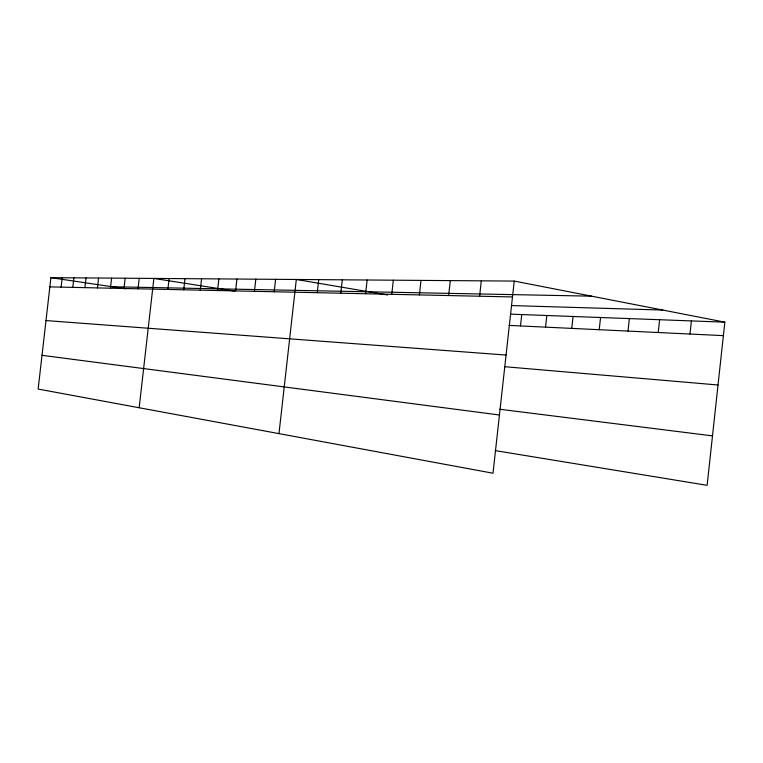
<?xml version="1.0" encoding="UTF-8"?>
<svg xmlns="http://www.w3.org/2000/svg" width="763" height="763" viewBox="0 0 763 763"><rect width="100%" height="100%" fill="white"/><g stroke="black" fill="none" stroke-linecap="round" stroke-linejoin="round"><path stroke-width="1.14" d="M571.764 328.395L573.07 316.492M599.213 329.711L600.557 317.513M628.006 331.085L629.37 318.6M658.221 332.525L659.614 319.726M689.971 334.041L691.402 320.918M514.243 281.08L493.003 473.232L38.15 389.063L50.911 277.675L514.243 281.08L724.85 322.167L707.12 485.325L495.225 450.609M365.601 293.745L367.137 280.002M391.762 294.308L393.336 280.193M419.392 294.909L421.004 280.402M448.625 295.548L450.284 280.612M479.603 296.225L481.31 280.841M520.49 325.954L521.739 314.566M545.545 327.146L546.823 315.51M167.889 289.444L169.119 278.543M183.749 289.787L185.008 278.667M200.287 290.15L201.575 278.781M217.55 290.522L218.867 278.915M235.586 290.913L236.931 279.048M254.451 291.323L255.815 279.182M274.194 291.752L275.596 279.334M278.981 433.622L296.311 279.477L387.604 294.976M317.265 292.687L318.724 279.649M340.803 293.202L342.301 279.821M61.126 287.117L62.194 277.761M72.79 287.374L73.877 277.846M84.884 287.632L86 277.932M97.435 287.909L98.561 278.028M110.454 288.195L111.598 278.123M123.978 288.49L125.151 278.228M138.036 288.796L139.228 278.323M139.171 407.757L153.878 278.438L234.355 291.037M112.094 286.754L591.563 296.168M49.862 286.878L512.488 296.941M511.477 305.572L662.751 310.055M510.313 314.137L724.85 322.167M509.064 325.4L723.391 335.634M45.999 320.574L506.06 355.053M504.505 366.688L718.021 384.991M499.803 409.264L712.499 435.883M42.013 355.32L499.441 414.996M50.911 277.675L125.485 288.738"/></g></svg>
